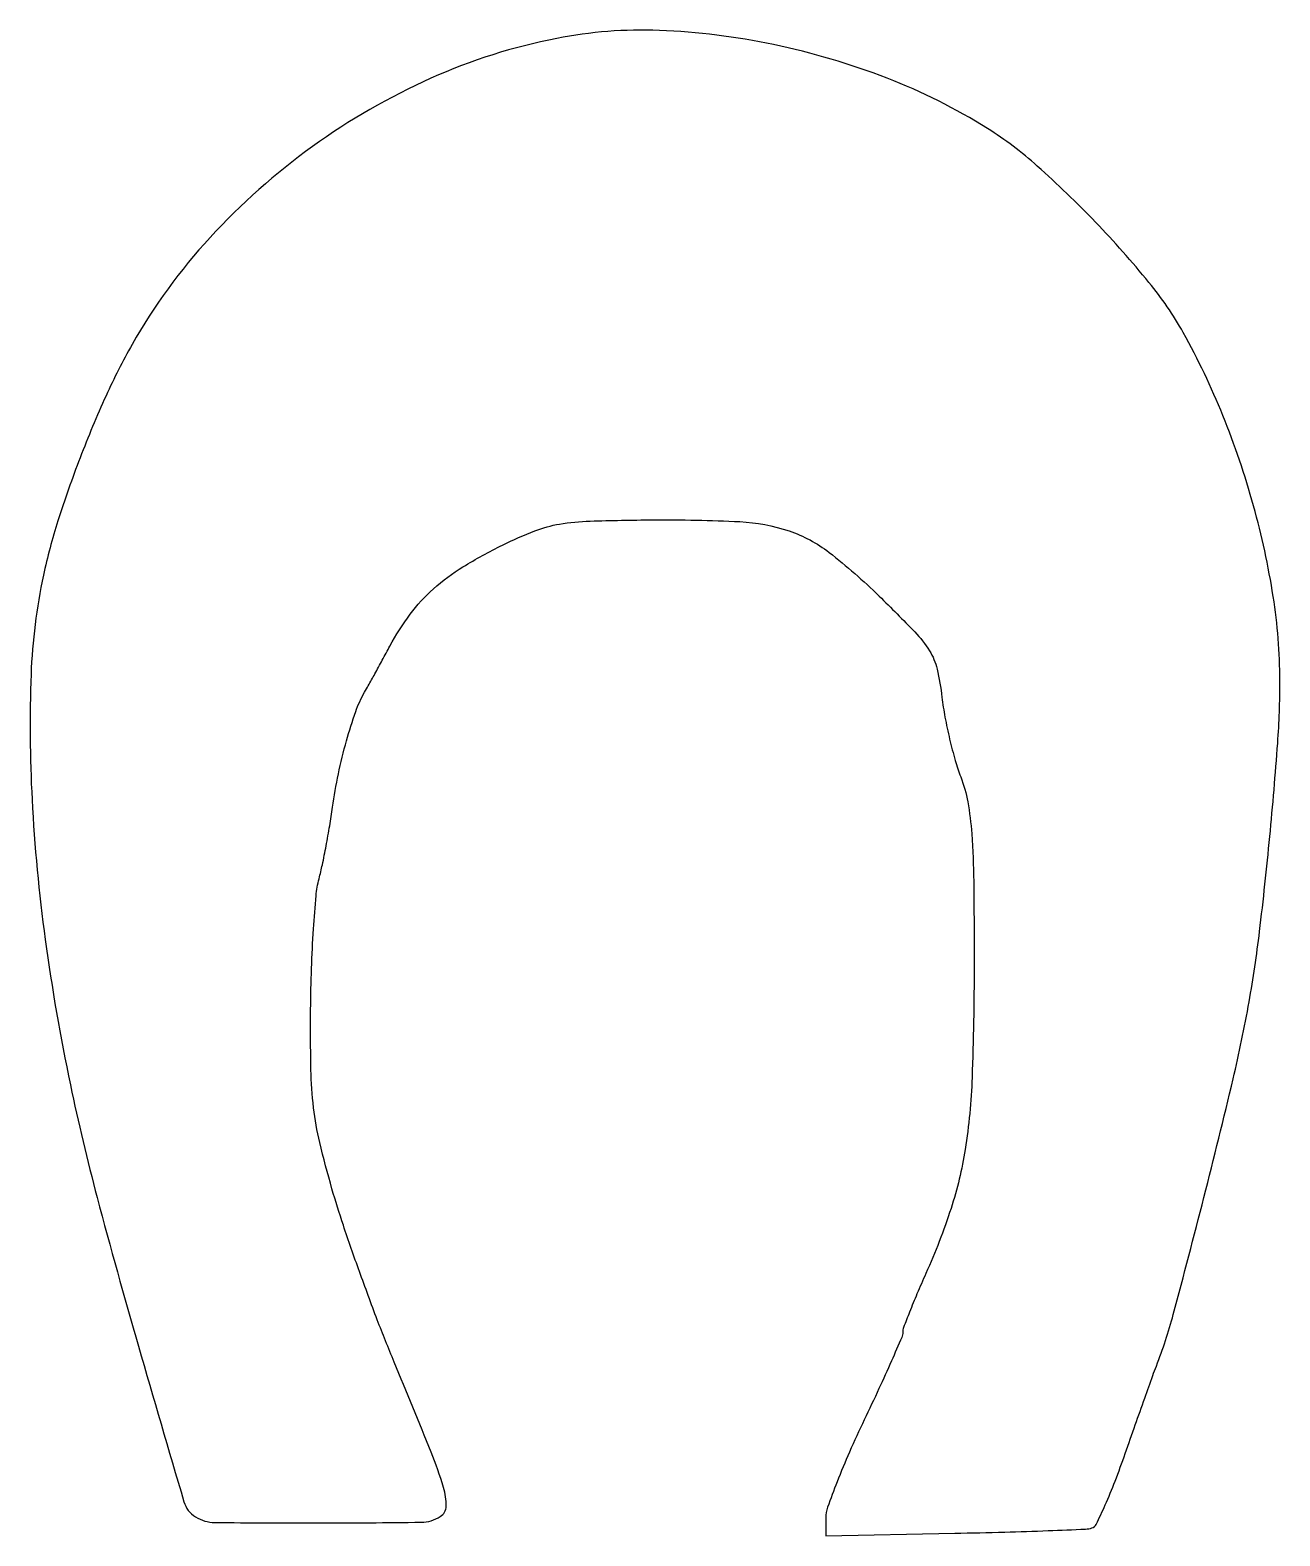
# Model space of a CAD drawing. Extents: x 1 to 163, y 0 to 196.
import ezdxf

# ---------------------------------------------------------------- set-up
doc = ezdxf.new("R2010")
doc.units = 0

msp = doc.modelspace()

# ---------------------------------------------------------------- linework, layer by layer
msp.add_lwpolyline([(69.075186, 194.912737, 0.056763), (52.732109, 189.729099, 0.051023), (37.33133, 180.859964, 0.050988), (24.035514, 169.048481, 0.056496), (13.917865, 155.16283, 0.023023), (10.528935, 148.504146, 0.014469), (7.161197, 140.444668, 0.014499), (4.283092, 132.253096, 0.024248), (2.40333, 125.198083, 0.043762), (0.793917, 112.331489, 0.022455), (0.922949, 96.065037, 0.020638), (2.640425, 77.868126, 0.017954), (5.904104, 59, 0.013074), (9.377143, 44.386381, 0.005618), (14.737988, 25.069709, 0.001345), (20.645465, 4.878898, 0.184526), (22.152608, 2.905683, 0.136802), (24.665696, 2.178519, 0.00274), (38.057352, 2.12143, 0.002713), (51.458269, 2.210441, 0.138594), (53.940299, 2.944362, 0.253628), (54.702189, 4.302992, 0.076216), (54.365212, 6.7322, 0.023942), (52.75913, 11.303736, 0.001967), (47.955943, 23, -0.00714), (45.757146, 28.516007, -0.005057), (43.440927, 34.765625, -0.005105), (41.349329, 40.781648, -0.010759), (39.874915, 45.5, -0.011734), (38.282898, 51.535839, -0.029011), (37.479946, 56.040028, -0.025008), (37.141488, 60.9804, -0.006864), (37.105075, 68.782855, -0.006418), (37.222418, 74.14084, -0.007354), (37.475511, 79.255782, -0.006708), (37.811737, 83.581838, -0.041198), (38.197108, 85.782855, 0.012037), (38.62507, 87.597486, 0.005135), (39.113995, 90.043776, 0.005077), (39.582305, 92.664342, 0.00665), (39.953955, 95.068298, -0.016836), (40.711076, 99.381772, -0.01606), (41.766613, 103.703645, -0.016527), (42.957039, 107.48872, -0.04687), (44.113121, 110, 0.005049), (44.594624, 110.850788, 0.001006), (45.436483, 112.38125, 0.001064), (46.409259, 114.167178, 0.000991), (47.397832, 116, -0.037581), (50.031144, 120.128363, -0.049359), (53.048786, 123.422907, -0.044832), (56.884603, 126.284781, -0.024444), (62.036241, 129.115967, -0.020157), (66.232436, 130.956383, -0.051717), (69.423629, 131.838461, -0.034294), (73.407667, 132.229244, -0.005066), (81.5, 132.38367, -0.014613), (92.853971, 132.153418, -0.068791), (99.247155, 130.944639, -0.084332), (104.435179, 128.160743, -0.028333), (110.932893, 122.491464, -0.007066), (115.566465, 117.831874, -0.053301), (117.473052, 115.38521, -0.081844), (118.453057, 113.015535, -0.028006), (119.094404, 109.341529, 0.017078), (119.484625, 106.776588, 0.011687), (120.094509, 103.894074, 0.011793), (120.813551, 101.140915, 0.023271), (121.536315, 99, -0.049115), (122.448872, 95.75283, -0.026273), (122.961803, 91.613236, -0.014861), (123.216303, 85.413523, -0.003079), (123.272507, 74.5, -0.00863), (123.007187, 59.976976, -0.030016), (122.112194, 50.637725, -0.040057), (120.269021, 42.960523, -0.026519), (116.999538, 34.49897, 0.00485), (115.850421, 31.869821, 0.006836), (114.881114, 29.502827, 0.004213), (114.112691, 27.501385, 0.089779), (114, 26.878839, -0.101719), (113.864777, 26.221026, -0.002133), (112.53125, 23.150731, -0.00487), (110.916056, 19.570024, -0.00325), (109, 15.5, 0.00794), (107.085169, 11.331579, 0.010273), (105.46875, 7.44562, 0.008226), (104.243552, 4.16271, 0.085393), (104, 2.747037), (104, 0.438187), (120.75, 0.779881, 0.001782), (127.247271, 0.935585, 0.002701), (132.896458, 1.121655, 0.001014), (137.752383, 1.317727, 0.066272), (138.578369, 1.463542, 0.206101), (139.124453, 1.93634, 0.007711), (140.29372, 4.450809, 0.012833), (141.581215, 7.546079, 0.008551), (142.903557, 11.152754, -0.000788), (144.204258, 14.878373, -0.000977), (145.427138, 18.341747, -0.000797), (146.464531, 21.246911, -0.007335), (146.935108, 22.5, 0.027856), (149.140491, 29.195056, 0.003269), (153.120326, 44.40172, 0.004081), (156.906062, 59.786635, 0.01423), (158.984616, 69.800821, 0.014218), (160.341252, 78.914989, 0.005946), (161.672855, 91.261358, 0.00577), (162.695243, 103.403024, 0.018598), (162.980985, 111.5, 0.038432), (162.119477, 122.418229, 0.028851), (159.567412, 134.203551, 0.028217), (155.583914, 145.934392, 0.031542), (150.426352, 156.69808, 0.044262), (145.980592, 163.219211, 0.019454), (139.040238, 171.041325, 0.019492), (131.473281, 178.337417, 0.041872), (125, 183.202503, 0.047847), (111.974547, 189.740261, 0.040811), (97.233804, 194.106777, 0.041742), (82.39052, 195.941372, 0.058384)], format="xyb", close=True)

doc.saveas('drawing.dxf')
